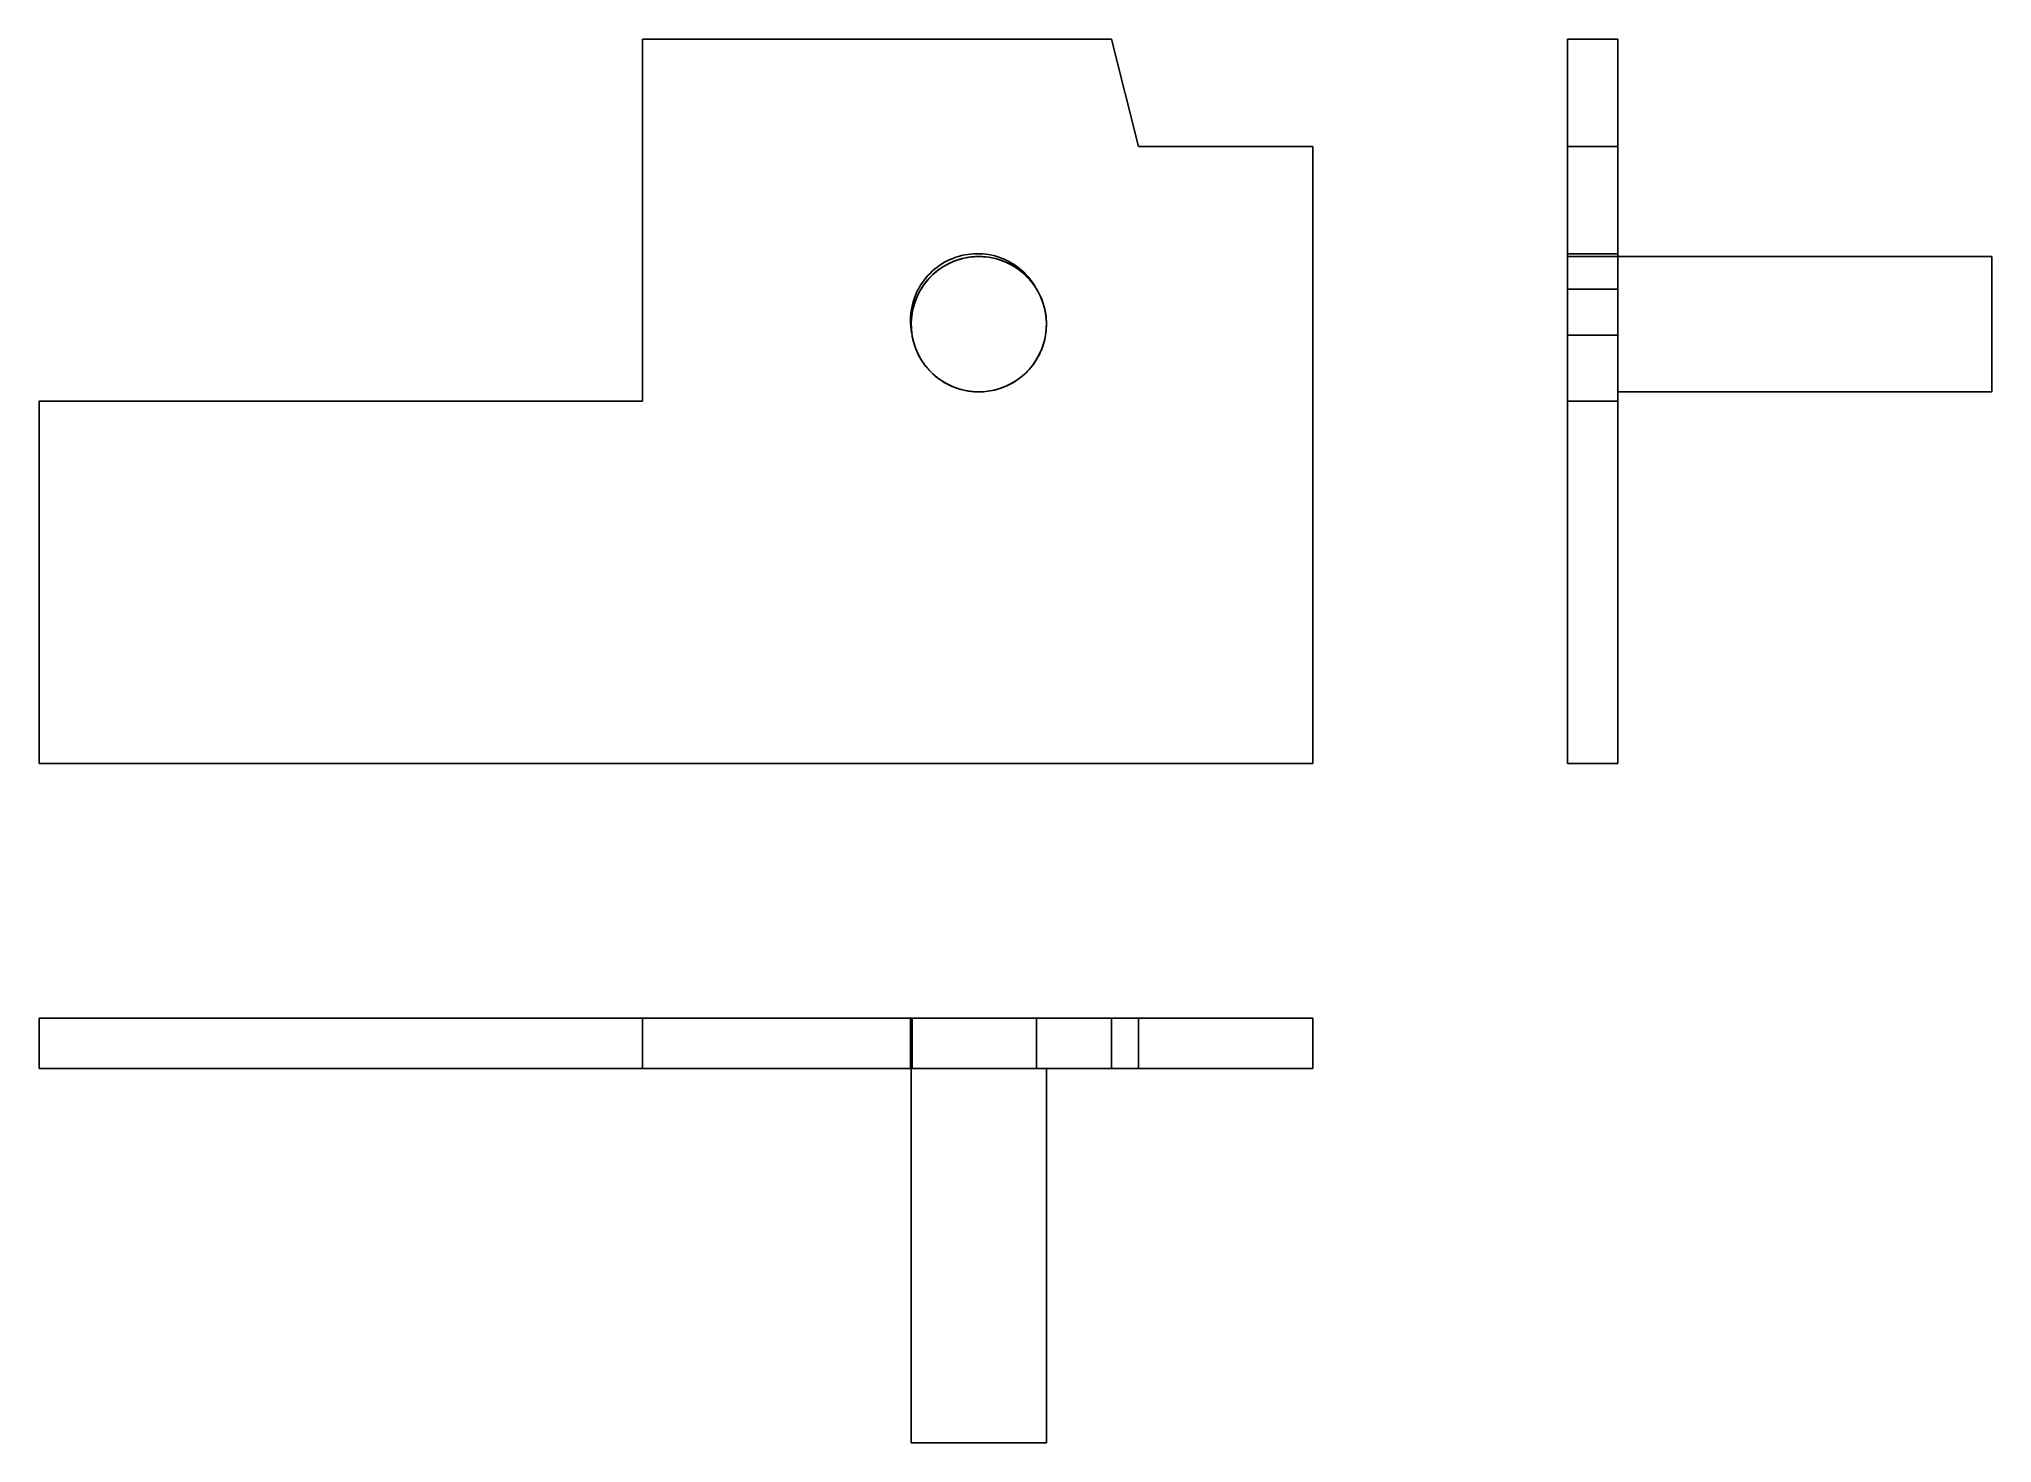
# Model space of a CAD drawing. Extents: x 0 to 2.12, y 0 to 1.52.
import ezdxf

# ---------------------------------------------------------------- set-up
doc = ezdxf.new("R2010")
doc.units = 0
doc.linetypes.add('HIDDEN', pattern=[0.069141, 0.046117, -0.023024])
for name, color, linetype in [('FRONT', 7, 'CONTINUOUS'), ('FRONT_HID', 7, 'HIDDEN'), ('LEFT', 7, 'CONTINUOUS'), ('LEFT_HID', 7, 'HIDDEN'), ('TOP', 7, 'CONTINUOUS'), ('TOP_HID', 7, 'HIDDEN')]:
    doc.layers.add(name, color=color, linetype=linetype)

msp = doc.modelspace()

# ---------------------------------------------------------------- linework, layer by layer
at = {"layer": 'FRONT'}
for p, q in [((1.164474, 1.52352), (0.655016, 1.52352)), ((0.655016, 1.52352), (0.655016, 1.13051)), ((1.193586, 1.407072), (1.164474, 1.52352)), ((1.382812, 1.407072), (1.193586, 1.407072)), ((1.382812, 0.7375), (1.382812, 1.407072)), ((0.972281, 1.273722), (0.969786, 1.271541)), ((0.974872, 1.275786), (0.972281, 1.273722)), ((0.976532, 1.273023), (0.973992, 1.271049)), ((0.977555, 1.277731), (0.974872, 1.275786)), ((0.979156, 1.274883), (0.976532, 1.273023)), ((0.980324, 1.279551), (0.977555, 1.277731)), ((0.981858, 1.276627), (0.979156, 1.274883)), ((0.983172, 1.281244), (0.980324, 1.279551)), ((0.984635, 1.278251), (0.981858, 1.276627)), ((0.986095, 1.282805), (0.983172, 1.281244)), ((0.98748, 1.279752), (0.984635, 1.278251)), ((0.989086, 1.284231), (0.986095, 1.282805)), ((0.990388, 1.281126), (0.98748, 1.279752)), ((0.992138, 1.28552), (0.989086, 1.284231)), ((0.993353, 1.282372), (0.990388, 1.281126)), ((0.995246, 1.286669), (0.992138, 1.28552)), ((0.99637, 1.283487), (0.993353, 1.282372)), ((0.998403, 1.287675), (0.995246, 1.286669)), ((0.999433, 1.284469), (0.99637, 1.283487)), ((1.001602, 1.288536), (0.998403, 1.287675)), ((1.002536, 1.285316), (0.999433, 1.284469)), ((1.004838, 1.289251), (1.001602, 1.288536)), ((1.005673, 1.286026), (1.002536, 1.285316)), ((1.008102, 1.289817), (1.004838, 1.289251)), ((1.008838, 1.286598), (1.005673, 1.286026)), ((1.011389, 1.290235), (1.008102, 1.289817)), ((1.012026, 1.287031), (1.008838, 1.286598)), ((1.014692, 1.290502), (1.011389, 1.290235)), ((1.015229, 1.287324), (1.012026, 1.287031)), ((1.018003, 1.290619), (1.014692, 1.290502)), ((1.018442, 1.287476), (1.015229, 1.287324)), ((1.021317, 1.290585), (1.018003, 1.290619)), ((1.021658, 1.287488), (1.018442, 1.287476)), ((1.024625, 1.290401), (1.021317, 1.290585)), ((1.024872, 1.287358), (1.021658, 1.287488)), ((1.027921, 1.290066), (1.024625, 1.290401)), ((1.028077, 1.287088), (1.024872, 1.287358)), ((1.031199, 1.289581), (1.027921, 1.290066)), ((1.031267, 1.286678), (1.028077, 1.287088)), ((1.034451, 1.288947), (1.031199, 1.289581)), ((1.034437, 1.286129), (1.031267, 1.286678)), ((1.037579, 1.285441), (1.034437, 1.286129)), ((1.037671, 1.288166), (1.034451, 1.288947)), ((1.040688, 1.284617), (1.037579, 1.285441)), ((1.040853, 1.28724), (1.037671, 1.288166)), ((1.043758, 1.283657), (1.040688, 1.284617)), ((1.043988, 1.286169), (1.040853, 1.28724)), ((1.046783, 1.282564), (1.043758, 1.283657)), ((1.047072, 1.284957), (1.043988, 1.286169)), ((1.049757, 1.281339), (1.046783, 1.282564)), ((1.050098, 1.283606), (1.047072, 1.284957)), ((1.052674, 1.279985), (1.049757, 1.281339)), ((1.053058, 1.282119), (1.050098, 1.283606)), ((1.05553, 1.278505), (1.052674, 1.279985)), ((1.055948, 1.280498), (1.053058, 1.282119)), ((1.058318, 1.276901), (1.05553, 1.278505)), ((1.058762, 1.278748), (1.055948, 1.280498)), ((1.061033, 1.275176), (1.058318, 1.276901)), ((1.061492, 1.276871), (1.058762, 1.278748)), ((1.06367, 1.273334), (1.061033, 1.275176)), ((1.064135, 1.274872), (1.061492, 1.276871)), ((1.066224, 1.271379), (1.06367, 1.273334)), ((1.066683, 1.272754), (1.064135, 1.274872)), ((1.069133, 1.270523), (1.066683, 1.272754)), ((0.955435, 1.253443), (0.95388, 1.250517)), ((0.957121, 1.256295), (0.955435, 1.253443)), ((0.957244, 1.251684), (0.955657, 1.248887)), ((0.958935, 1.259068), (0.957121, 1.256295)), ((0.958952, 1.25441), (0.957244, 1.251684)), ((0.960873, 1.261755), (0.958935, 1.259068)), ((0.960777, 1.257058), (0.958952, 1.25441)), ((0.962717, 1.259624), (0.960777, 1.257058)), ((0.962932, 1.264352), (0.960873, 1.261755)), ((0.964768, 1.262102), (0.962717, 1.259624)), ((0.965107, 1.266851), (0.962932, 1.264352)), ((0.966924, 1.264488), (0.964768, 1.262102)), ((0.967393, 1.26925), (0.965107, 1.266851)), ((0.969184, 1.266778), (0.966924, 1.264488)), ((0.969786, 1.271541), (0.967393, 1.26925)), ((0.971541, 1.268966), (0.969184, 1.266778)), ((0.973992, 1.271049), (0.971541, 1.268966)), ((1.06869, 1.269314), (1.066224, 1.271379)), ((1.071063, 1.267142), (1.06869, 1.269314)), ((1.071479, 1.268183), (1.069133, 1.270523)), ((1.073338, 1.264869), (1.071063, 1.267142)), ((1.073715, 1.265738), (1.071479, 1.268183)), ((1.075512, 1.262498), (1.073338, 1.264869)), ((1.075838, 1.263195), (1.073715, 1.265738)), ((1.07758, 1.260035), (1.075512, 1.262498)), ((1.077843, 1.260557), (1.075838, 1.263195)), ((1.079538, 1.257483), (1.07758, 1.260035)), ((1.079726, 1.25783), (1.077843, 1.260557)), ((1.081383, 1.254848), (1.079538, 1.257483)), ((1.081483, 1.255021), (1.079726, 1.25783)), ((1.08311, 1.252135), (1.081383, 1.254848)), ((1.08311, 1.252135), (1.081483, 1.255021)), ((0.947477, 1.231759), (0.946918, 1.228493)), ((0.948185, 1.234996), (0.947477, 1.231759)), ((0.94883, 1.230893), (0.948161, 1.227747)), ((0.949038, 1.238198), (0.948185, 1.234996)), ((0.949635, 1.234007), (0.94883, 1.230893)), ((0.950037, 1.241357), (0.949038, 1.238198)), ((0.950576, 1.237083), (0.949635, 1.234007)), ((0.951179, 1.244468), (0.950037, 1.241357)), ((0.951651, 1.240115), (0.950576, 1.237083)), ((0.952461, 1.247523), (0.951179, 1.244468)), ((0.952858, 1.243096), (0.951651, 1.240115)), ((0.95388, 1.250517), (0.952461, 1.247523)), ((0.954194, 1.246022), (0.952858, 1.243096)), ((0.955657, 1.248887), (0.954194, 1.246022)), ((0.946248, 1.221902), (0.946139, 1.218591)), ((0.946139, 1.218591), (0.94618, 1.215277)), ((0.94618, 1.215277), (0.946372, 1.21197)), ((0.946508, 1.225205), (0.946248, 1.221902)), ((0.946372, 1.21197), (0.946715, 1.208674)), ((0.946918, 1.228493), (0.946508, 1.225205)), ((0.946715, 1.208674), (0.947207, 1.205397)), ((0.94699, 1.218175), (0.94688, 1.214961)), ((0.94688, 1.214961), (0.946912, 1.211744)), ((0.946912, 1.211744), (0.947084, 1.208532)), ((0.947241, 1.221382), (0.94699, 1.218175)), ((0.947631, 1.224575), (0.947241, 1.221382)), ((0.948161, 1.227747), (0.947631, 1.224575)), ((0.947084, 1.208532), (0.947396, 1.205331)), ((0.947207, 1.205397), (0.947848, 1.202147)), ((0.947396, 1.205331), (0.947848, 1.202147)), ((0, 1.13051), (0, 0.7375)), ((0.655016, 1.13051), (0, 1.13051)), ((0, 0.7375), (1.382812, 0.7375))]:
    msp.add_line(p, q, dxfattribs=at)
at = {"layer": 'FRONT_HID', "linetype": 'HIDDEN'}
for p, q in [((0.975971, 1.272602), (0.970362, 1.267896)), ((0.98202, 1.276726), (0.975971, 1.272602)), ((0.988449, 1.280227), (0.98202, 1.276726)), ((0.995195, 1.283071), (0.988449, 1.280227)), ((1.002191, 1.285229), (0.995195, 1.283071)), ((1.009367, 1.28668), (1.002191, 1.285229)), ((1.016652, 1.287409), (1.009367, 1.28668)), ((1.023973, 1.287409), (1.016652, 1.287409)), ((1.031258, 1.28668), (1.023973, 1.287409)), ((1.038434, 1.285229), (1.031258, 1.28668)), ((1.04543, 1.283071), (1.038434, 1.285229)), ((1.052176, 1.280227), (1.04543, 1.283071)), ((1.058605, 1.276726), (1.052176, 1.280227)), ((1.064654, 1.272602), (1.058605, 1.276726)), ((1.070263, 1.267896), (1.064654, 1.272602)), ((0.960686, 1.256931), (0.956714, 1.250781)), ((0.96525, 1.262655), (0.960686, 1.256931)), ((0.970362, 1.267896), (0.96525, 1.262655)), ((1.075375, 1.262655), (1.070263, 1.267896)), ((1.079939, 1.256931), (1.075375, 1.262655)), ((1.083911, 1.250781), (1.079939, 1.256931)), ((1.08311, 1.252135), (1.084353, 1.250005)), ((0.948716, 1.230404), (0.947445, 1.223194)), ((0.950699, 1.237451), (0.948716, 1.230404)), ((0.953374, 1.244266), (0.950699, 1.237451)), ((0.956714, 1.250781), (0.953374, 1.244266)), ((1.087251, 1.244266), (1.083911, 1.250781)), ((1.084353, 1.250005), (1.085524, 1.247834)), ((1.085524, 1.247834), (1.086621, 1.245625)), ((1.086621, 1.245625), (1.087644, 1.243381)), ((1.089926, 1.237451), (1.087251, 1.244266)), ((1.087644, 1.243381), (1.08859, 1.241104)), ((1.08859, 1.241104), (1.08946, 1.238796)), ((1.08946, 1.238796), (1.090251, 1.23646)), ((1.091909, 1.230404), (1.089926, 1.237451)), ((1.090251, 1.23646), (1.090964, 1.234099)), ((1.090964, 1.234099), (1.091597, 1.231715)), ((1.091597, 1.231715), (1.092149, 1.229312)), ((1.09318, 1.223194), (1.091909, 1.230404)), ((0.947445, 1.223194), (0.946898, 1.215893)), ((0.946898, 1.215893), (0.94708, 1.208575)), ((1.092149, 1.229312), (1.092621, 1.226891)), ((1.092621, 1.226891), (1.093011, 1.224456)), ((1.093011, 1.224456), (1.093319, 1.222009)), ((1.093727, 1.215893), (1.09318, 1.223194)), ((1.093319, 1.222009), (1.093544, 1.219553)), ((1.09362, 1.209695), (1.093432, 1.207236)), ((1.093544, 1.219553), (1.093688, 1.217091)), ((1.093545, 1.208575), (1.093727, 1.215893)), ((1.093725, 1.212159), (1.09362, 1.209695)), ((1.093688, 1.217091), (1.093748, 1.214625)), ((1.093748, 1.214625), (1.093725, 1.212159)), ((0.94708, 1.208575), (0.947991, 1.20131)), ((0.948133, 1.20053), (0.947848, 1.202147)), ((0.947991, 1.20131), (0.94962, 1.194173)), ((0.948453, 1.198921), (0.948133, 1.20053)), ((0.948809, 1.197319), (0.948453, 1.198921)), ((0.949201, 1.195725), (0.948809, 1.197319)), ((0.949629, 1.194141), (0.949201, 1.195725)), ((0.94962, 1.194173), (0.951951, 1.187233)), ((0.950091, 1.192567), (0.949629, 1.194141)), ((0.950589, 1.191003), (0.950091, 1.192567)), ((0.951122, 1.189451), (0.950589, 1.191003)), ((0.951689, 1.187911), (0.951122, 1.189451)), ((0.952291, 1.186384), (0.951689, 1.187911)), ((1.088997, 1.188071), (1.088085, 1.18578)), ((1.088674, 1.187233), (1.091005, 1.194173)), ((1.089831, 1.190392), (1.088997, 1.188071)), ((1.090586, 1.19274), (1.089831, 1.190392)), ((1.091263, 1.195112), (1.090586, 1.19274)), ((1.091005, 1.194173), (1.092634, 1.20131)), ((1.091859, 1.197505), (1.091263, 1.195112)), ((1.092375, 1.199916), (1.091859, 1.197505)), ((1.092809, 1.202344), (1.092375, 1.199916)), ((1.092634, 1.20131), (1.093545, 1.208575)), ((1.093162, 1.204785), (1.092809, 1.202344)), ((1.093432, 1.207236), (1.093162, 1.204785)), ((0.951951, 1.187233), (0.954963, 1.18056)), ((0.952926, 1.184871), (0.952291, 1.186384)), ((0.953595, 1.183373), (0.952926, 1.184871)), ((0.954298, 1.18189), (0.953595, 1.183373)), ((0.955033, 1.180423), (0.954298, 1.18189)), ((0.954963, 1.18056), (0.958623, 1.174219)), ((0.955801, 1.178972), (0.955033, 1.180423)), ((0.956601, 1.17754), (0.955801, 1.178972)), ((0.957433, 1.176125), (0.956601, 1.17754)), ((0.958296, 1.17473), (0.957433, 1.176125)), ((0.959191, 1.173354), (0.958296, 1.17473)), ((0.958623, 1.174219), (0.962897, 1.168275)), ((0.960116, 1.171998), (0.959191, 1.173354)), ((0.961071, 1.170664), (0.960116, 1.171998)), ((0.962055, 1.169351), (0.961071, 1.170664)), ((0.963069, 1.16806), (0.962055, 1.169351)), ((0.962897, 1.168275), (0.967741, 1.162786)), ((0.964111, 1.166793), (0.963069, 1.16806)), ((0.965181, 1.165549), (0.964111, 1.166793)), ((1.072884, 1.162786), (1.077728, 1.168275)), ((1.076594, 1.166887), (1.074978, 1.165024)), ((1.078146, 1.168804), (1.076594, 1.166887)), ((1.077728, 1.168275), (1.082002, 1.174219)), ((1.079633, 1.170771), (1.078146, 1.168804)), ((1.081053, 1.172788), (1.079633, 1.170771)), ((1.082405, 1.17485), (1.081053, 1.172788)), ((1.082002, 1.174219), (1.085662, 1.18056)), ((1.083687, 1.176957), (1.082405, 1.17485)), ((1.084897, 1.179106), (1.083687, 1.176957)), ((1.086034, 1.181295), (1.084897, 1.179106)), ((1.085662, 1.18056), (1.088674, 1.187233)), ((1.087097, 1.18352), (1.086034, 1.181295)), ((1.088085, 1.18578), (1.087097, 1.18352)), ((0.966279, 1.164329), (0.965181, 1.165549)), ((0.967404, 1.163134), (0.966279, 1.164329)), ((0.968555, 1.161964), (0.967404, 1.163134)), ((0.967741, 1.162786), (0.973108, 1.157806)), ((0.969732, 1.160821), (0.968555, 1.161964)), ((0.970934, 1.159704), (0.969732, 1.160821)), ((0.972161, 1.158614), (0.970934, 1.159704)), ((0.973412, 1.157552), (0.972161, 1.158614)), ((0.973108, 1.157806), (0.978944, 1.153386)), ((0.974686, 1.156518), (0.973412, 1.157552)), ((0.975984, 1.155513), (0.974686, 1.156518)), ((0.977303, 1.154537), (0.975984, 1.155513)), ((0.978644, 1.153591), (0.977303, 1.154537)), ((0.980005, 1.152675), (0.978644, 1.153591)), ((0.978944, 1.153386), (0.985191, 1.149568)), ((0.981387, 1.15179), (0.980005, 1.152675)), ((0.982788, 1.150936), (0.981387, 1.15179)), ((0.984208, 1.150113), (0.982788, 1.150936)), ((0.985646, 1.149322), (0.984208, 1.150113)), ((0.985191, 1.149568), (0.991787, 1.146392)), ((0.987101, 1.148564), (0.985646, 1.149322)), ((0.988573, 1.147838), (0.987101, 1.148564)), ((0.990061, 1.147145), (0.988573, 1.147838)), ((0.991564, 1.146486), (0.990061, 1.147145)), ((0.993081, 1.145861), (0.991564, 1.146486)), ((0.991787, 1.146392), (0.998666, 1.143888)), ((0.994611, 1.145269), (0.993081, 1.145861)), ((0.996155, 1.144712), (0.994611, 1.145269)), ((1.041959, 1.143888), (1.048838, 1.146392)), ((1.046829, 1.14558), (1.044515, 1.144728)), ((1.049114, 1.146509), (1.046829, 1.14558)), ((1.048838, 1.146392), (1.055434, 1.149568)), ((1.051366, 1.147514), (1.049114, 1.146509)), ((1.053583, 1.148594), (1.051366, 1.147514)), ((1.055763, 1.149748), (1.053583, 1.148594)), ((1.055434, 1.149568), (1.061681, 1.153386)), ((1.057902, 1.150975), (1.055763, 1.149748)), ((1.059999, 1.152272), (1.057902, 1.150975)), ((1.062052, 1.15364), (1.059999, 1.152272)), ((1.061681, 1.153386), (1.067517, 1.157806)), ((1.064057, 1.155075), (1.062052, 1.15364)), ((1.066013, 1.156578), (1.064057, 1.155075)), ((1.067918, 1.158145), (1.066013, 1.156578)), ((1.067517, 1.157806), (1.072884, 1.162786)), ((1.069768, 1.159775), (1.067918, 1.158145)), ((1.071563, 1.161466), (1.069768, 1.159775)), ((1.073301, 1.163216), (1.071563, 1.161466)), ((1.074978, 1.165024), (1.073301, 1.163216)), ((0.997711, 1.14419), (0.996155, 1.144712)), ((0.999278, 1.143702), (0.997711, 1.14419)), ((0.998666, 1.143888), (1.005761, 1.142081)), ((1.000855, 1.14325), (0.999278, 1.143702)), ((1.002442, 1.142832), (1.000855, 1.14325)), ((1.004038, 1.142451), (1.002442, 1.142832)), ((1.005642, 1.142105), (1.004038, 1.142451)), ((1.007254, 1.141795), (1.005642, 1.142105)), ((1.005761, 1.142081), (1.013, 1.14099)), ((1.008872, 1.141522), (1.007254, 1.141795)), ((1.010496, 1.141284), (1.008872, 1.141522)), ((1.012124, 1.141083), (1.010496, 1.141284)), ((1.013757, 1.140918), (1.012124, 1.141083)), ((1.013, 1.14099), (1.020312, 1.140625)), ((1.015393, 1.14079), (1.013757, 1.140918)), ((1.017031, 1.140698), (1.015393, 1.14079)), ((1.018672, 1.140643), (1.017031, 1.140698)), ((1.020312, 1.140625), (1.018672, 1.140643)), ((1.020312, 1.140625), (1.027625, 1.14099)), ((1.022778, 1.140666), (1.020312, 1.140625)), ((1.025241, 1.140791), (1.022778, 1.140666)), ((1.027699, 1.140997), (1.025241, 1.140791)), ((1.027625, 1.14099), (1.034864, 1.142081)), ((1.030148, 1.141287), (1.027699, 1.140997)), ((1.032586, 1.141658), (1.030148, 1.141287)), ((1.035011, 1.142111), (1.032586, 1.141658)), ((1.034864, 1.142081), (1.041959, 1.143888)), ((1.037418, 1.142645), (1.035011, 1.142111)), ((1.039807, 1.14326), (1.037418, 1.142645)), ((1.042173, 1.143954), (1.039807, 1.14326)), ((1.044515, 1.144728), (1.042173, 1.143954))]:
    msp.add_line(p, q, dxfattribs=at)
at = {"layer": 'LEFT'}
for p, q in [((1.659375, 1.52352), (1.659375, 1.13051)), ((1.659375, 1.52352), (1.714063, 1.52352)), ((1.714063, 1.52352), (1.714063, 1.13051)), ((2.120313, 1.2875), (1.714063, 1.2875)), ((2.120313, 1.2875), (2.120313, 1.140625)), ((1.659375, 1.13051), (1.714063, 1.13051)), ((1.659375, 1.13051), (1.659375, 0.7375)), ((1.714063, 1.140625), (2.120313, 1.140625)), ((1.714063, 1.13051), (1.714063, 0.7375)), ((1.659375, 0.7375), (1.714063, 0.7375))]:
    msp.add_line(p, q, dxfattribs=at)
at = {"layer": 'LEFT_HID', "linetype": 'HIDDEN'}
for p, q in [((1.659375, 1.407072), (1.659375, 1.52352)), ((1.714063, 1.407072), (1.714063, 1.52352)), ((1.659375, 1.407072), (1.714063, 1.407072)), ((1.659375, 0.7375), (1.659375, 1.407072)), ((1.659375, 1.407072), (1.714063, 1.407072)), ((1.714063, 0.7375), (1.714063, 1.407072)), ((1.659375, 1.252135), (1.659375, 1.290625)), ((1.659375, 1.290625), (1.659375, 1.202147)), ((1.714063, 1.290625), (1.659375, 1.290625)), ((1.659375, 1.252135), (1.659375, 1.2875)), ((1.659375, 1.2875), (1.659375, 1.202147)), ((1.714063, 1.2875), (1.659375, 1.2875)), ((1.714063, 1.252135), (1.714063, 1.290625)), ((1.714063, 1.290625), (1.714063, 1.202147)), ((1.659375, 1.140625), (1.659375, 1.252135)), ((1.714063, 1.252135), (1.659375, 1.252135)), ((1.659375, 1.145066), (1.659375, 1.252135)), ((1.714063, 1.252135), (1.714063, 1.140625)), ((1.659375, 1.202147), (1.659375, 1.140625)), ((1.714063, 1.202147), (1.659375, 1.202147)), ((1.659375, 1.202147), (1.659375, 1.145066)), ((1.714063, 1.140625), (1.714063, 1.202147))]:
    msp.add_line(p, q, dxfattribs=at)
at = {"layer": 'TOP'}
for p, q in [((0, 0.460938), (0, 0.40625)), ((0.655016, 0.460938), (0, 0.460938)), ((1.164474, 0.460938), (0.655016, 0.460938)), ((0.655016, 0.460938), (0.655016, 0.40625)), ((1.193586, 0.460938), (1.164474, 0.460938)), ((1.164474, 0.460938), (1.164474, 0.40625)), ((1.382812, 0.460938), (1.193586, 0.460938)), ((1.193586, 0.460938), (1.193586, 0.40625)), ((1.382812, 0.460938), (1.382812, 0.40625)), ((0.655016, 0.40625), (0, 0.40625)), ((1.164474, 0.40625), (0.655016, 0.40625)), ((0.946875, 0), (0.946875, 0.40625)), ((1.09375, 0), (1.09375, 0.40625)), ((1.193586, 0.40625), (1.164474, 0.40625)), ((1.382812, 0.40625), (1.193586, 0.40625)), ((1.09375, 0), (0.946875, 0))]:
    msp.add_line(p, q, dxfattribs=at)
at = {"layer": 'TOP_HID', "linetype": 'HIDDEN'}
for p, q in [((0, 0.460938), (1.382812, 0.460938)), ((1.08311, 0.460938), (0.946135, 0.460938)), ((0.946135, 0.460938), (0.947848, 0.460938)), ((0.946135, 0.40625), (0.946135, 0.460938)), ((1.08311, 0.460938), (0.946875, 0.460938)), ((0.946875, 0.460938), (0.947848, 0.460938)), ((0.946875, 0.40625), (0.946875, 0.460938)), ((0.947848, 0.460938), (1.020312, 0.460938)), ((0.947848, 0.40625), (0.947848, 0.460938)), ((0.947848, 0.460938), (1.018914, 0.460938)), ((1.018914, 0.460938), (1.08311, 0.460938)), ((1.020312, 0.460938), (1.08311, 0.460938)), ((1.08311, 0.40625), (1.08311, 0.460938)), ((0, 0.40625), (1.382812, 0.40625)), ((1.08311, 0.40625), (0.946135, 0.40625)), ((0.946135, 0.40625), (0.947848, 0.40625)), ((1.020312, 0.40625), (0.947848, 0.40625)), ((1.09375, 0.40625), (1.020312, 0.40625)), ((1.08311, 0.40625), (1.09375, 0.40625)), ((0.946875, 0), (1.020312, 0)), ((1.020312, 0), (1.09375, 0))]:
    msp.add_line(p, q, dxfattribs=at)

doc.saveas('drawing.dxf')
